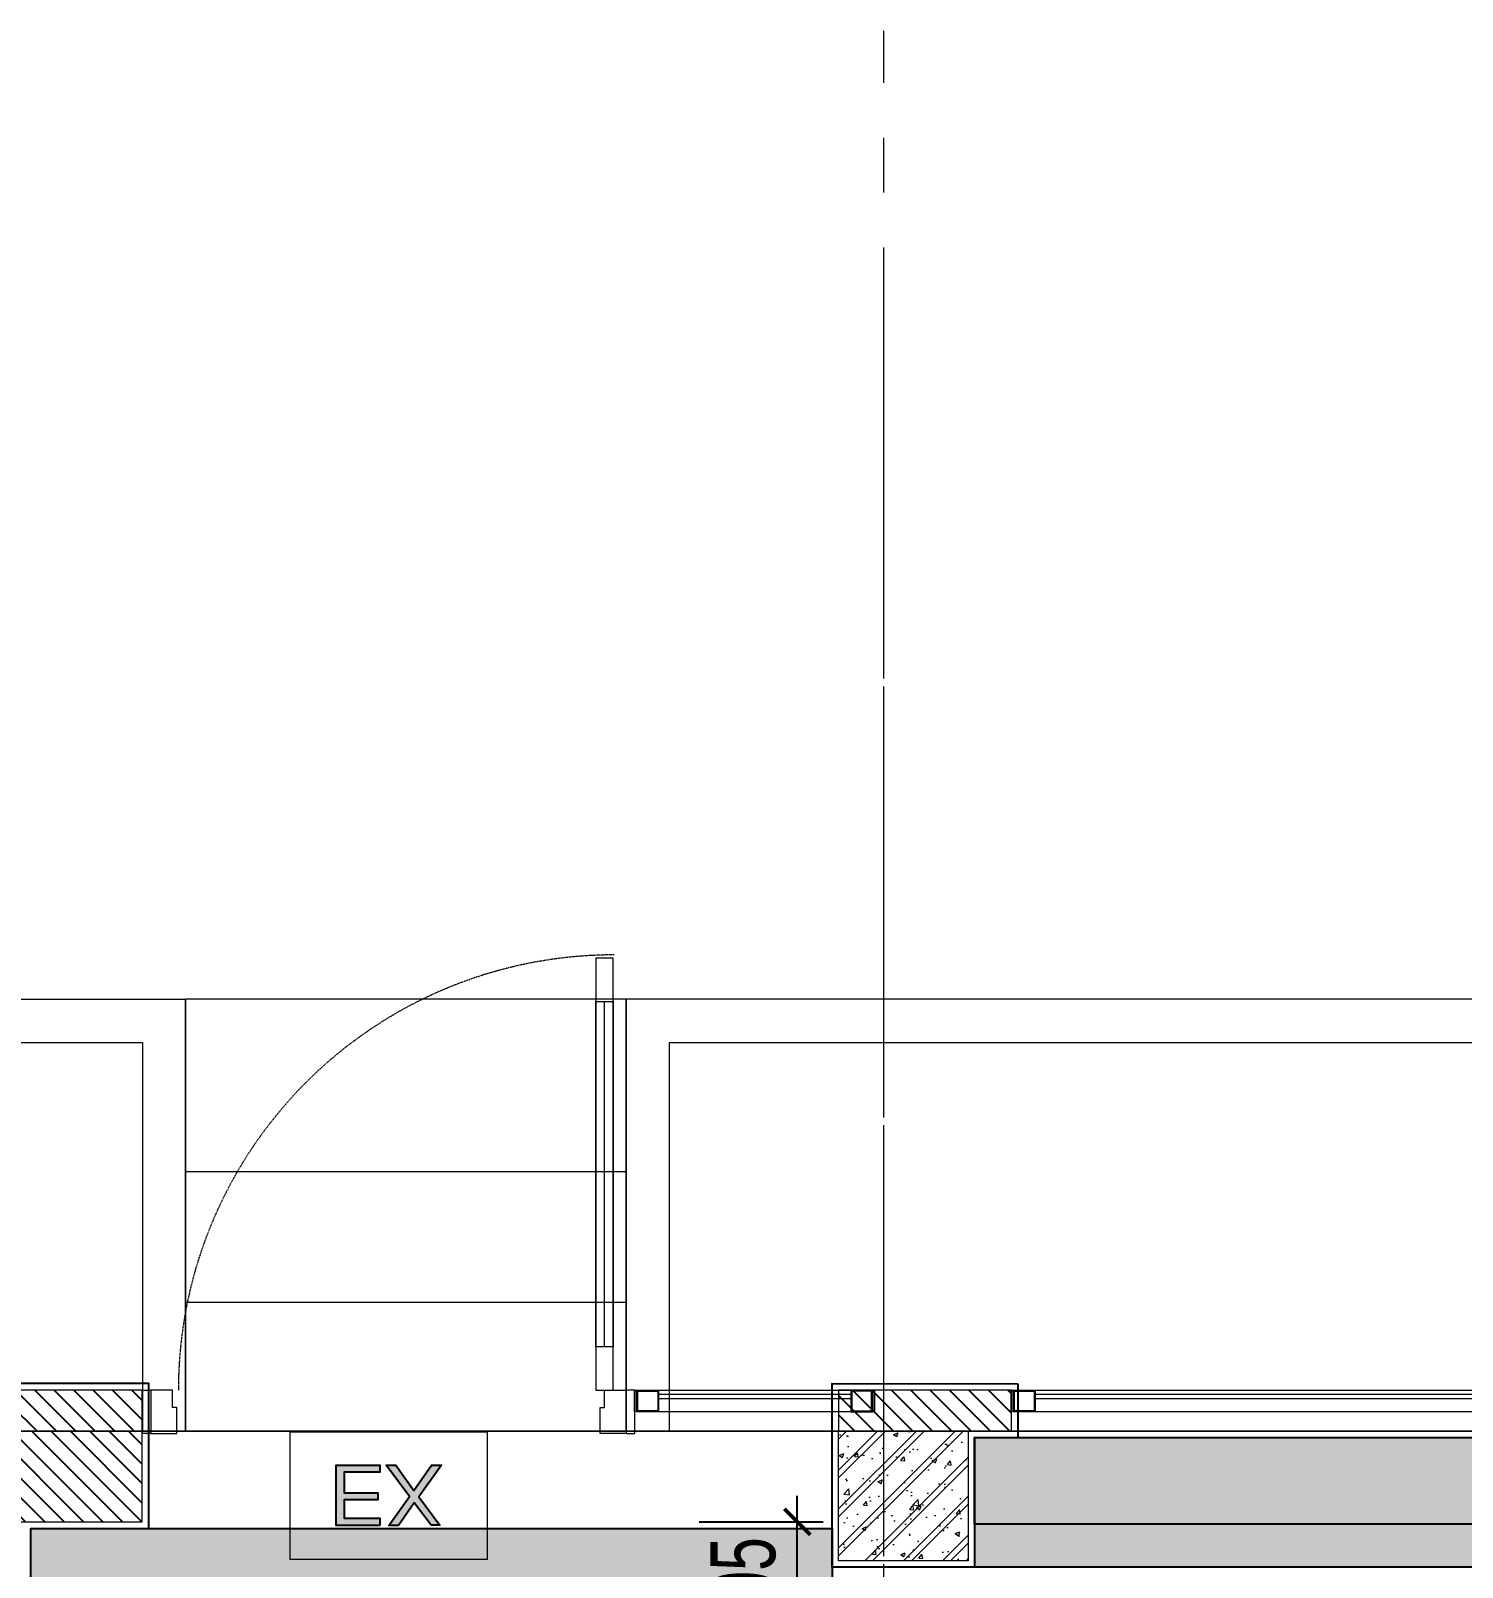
# Model space of a CAD drawing. Header units: millimetres. Extents: x -343543 to 400519, y -115663 to 104219.
# Drawn here: x -248629 to -245315, y 19085 to 22642 of the extents above; entities that cross this region are included whole.
import ezdxf
from ezdxf.xclip import XClip

# ---------------------------------------------------------------- set-up
doc = ezdxf.new("R2010")
doc.units = ezdxf.units.MM
doc.header["$XCLIPFRAME"] = 0
doc.linetypes.add('XREF MAT BANG TUONG XAY$0$01.Xref _MB T1$0$HIDDEN', pattern=[9.525, 6.35, -3.175])
doc.linetypes.add('XREF MAT BANG TUONG XAY$0$CENTER', pattern=[50.8, 31.75, -6.35, 6.35, -6.35])
doc.layers.get('0').update_dxf_attribs({"color": 231, "lineweight": 0})
doc.layers.get('DefPoints').update_dxf_attribs({"color": 191})
for name, color, linetype, lineweight in [('A-CLNG', 157, 'Continuous', 25), ('A-PATT', 252, 'Continuous', 9), ('A-SYMBOLS', 10, 'Continuous', 13), ('E-EX', 3, 'Continuous', 25), ('fix lighting', 2, 'Continuous', 5), ('SME-E-LTG-DIM', 55, 'Continuous', 18), ('XREF MAT BANG TUONG XAY$0$01.Xref _MB T1$0$A-DOOR', 8, 'Continuous', 9), ('XREF MAT BANG TUONG XAY$0$01.Xref _MB T1$0$A-FNSH', 8, 'Continuous', 9), ('XREF MAT BANG TUONG XAY$0$01.Xref _MB T1$0$A-GLAZ', 8, 'Continuous', 13), ('XREF MAT BANG TUONG XAY$0$01.Xref _MB T1$0$A-HIDD-LO', 8, 'XREF MAT BANG TUONG XAY$0$01.Xref _MB T1$0$HIDDEN', 9), ('XREF MAT BANG TUONG XAY$0$01.Xref _MB T1$0$A-LITE', 8, 'Continuous', 9), ('XREF MAT BANG TUONG XAY$0$01.Xref _MB T1$0$A-TEXT', 8, 'Continuous', 25), ('XREF MAT BANG TUONG XAY$0$A-GRID', 8, 'XREF MAT BANG TUONG XAY$0$CENTER', 15), ('XREF MAT BANG TUONG XAY$0$A-WALL-INT', 8, 'Continuous', 9), ('XREF MAT BANG TUONG XAY$0$xref_IKIGAI_Cot$0$A-FNSH', 8, 'Continuous', 9), ('XREF MAT BANG TUONG XAY$0$xref_IKIGAI_Cot$0$A-PATT', 8, 'Continuous', 5)]:
    doc.layers.add(name, color=color, linetype=linetype, lineweight=lineweight)
for name, color, linetype in [('XREF MAT BANG TUONG XAY$0$A-FNSH', 8, 'Continuous'), ('XREF MAT BANG TUONG XAY$0$A-FURN', 8, 'Continuous'), ('XREF MAT BANG TUONG XAY$0$A-PATT', 8, 'Continuous')]:
    doc.layers.add(name, color=color, linetype=linetype)
doc.styles.add('SM-DIMTEXT', font='SME.shx', dxfattribs={"width": 0.7})
doc.dimstyles.new('SDIM-100', dxfattribs={"dimscale": 100, "dimtxt": 2, "dimasz": 0.6, "dimexe": 0.6, "dimexo": 0.2, "dimgap": 0.5, "dimtad": 1, "dimdec": 0, "dimzin": 12, "dimtxsty": 'SM-DIMTEXT', "dimblk": 'ARCHTICK', "dimblk1": 'ARCHTICK', "dimblk2": 'ARCHTICK', "dimcen": 0.12, "dimdle": 0.6, "dimclrd": 7, "dimclre": 8, "dimadec": 0, "dimazin": 3, "dimtfac": 2, "dimtix": 1, "dimtmove": 1, "dimatfit": 3, "dimfxl": 1, "dimtzin": 0, "dimarcsym": 1})

# ---------------------------------------------------------------- blocks, each defined once
blk = doc.blocks.new('*U166')
at = {"color": 8}
blk.add_line((70, 100), (70, 900), dxfattribs=at)
for points in [[(50, 0), (50, 1000), (90, 1000), (90, 0)], [(50, 100), (90, 100), (90, 900), (50, 900)], [(20, -100), (80, -100), (80, -40), (70, -40), (70, 0), (20, 0)], [(1120, -100), (1060, -100), (1060, -40), (1070, -40), (1070, 0), (1120, 0)]]:
    blk.add_lwpolyline(points, close=True, dxfattribs=at)
at = {"layer": 'XREF MAT BANG TUONG XAY$0$01.Xref _MB T1$0$A-FNSH', "color": 8}
for points in [[(20, -100), (0, -100), (0, 0), (20, 0)], [(1120, -100), (1140, -100), (1140, 0), (1120, 0)]]:
    blk.add_lwpolyline(points, close=True, dxfattribs=at)
at = {"layer": 'XREF MAT BANG TUONG XAY$0$01.Xref _MB T1$0$A-HIDD-LO', "color": 8, "ltscale": 0.3}
blk.add_arc((47.5, 0), 1008.3, 360, 90, dxfattribs=at)
blk = doc.blocks.new('XREF MAT BANG TUONG XAY$0$01.Xref _MB T1$0$A$Cfb76151b')
at = {"color": 8}
for points in [[(0, 0), (50, 0), (50, 50), (0, 50)], [(2, 2), (48, 2), (48, 48), (2, 48)]]:
    blk.add_lwpolyline(points, close=True, dxfattribs=at)
blk = doc.blocks.new('XREF MAT BANG TUONG XAY$0$01.Xref _MB T1$0$A$Cc763f58b')
at = {"layer": 'DefPoints', "color": 8}
blk.add_line((5, -50), (5, 0), dxfattribs=at)
at = {"layer": 'XREF MAT BANG TUONG XAY$0$01.Xref _MB T1$0$A-FNSH', "color": 8}
for centre, start, end in [((2.5, 2.3), 222.6903, 317.3097), ((2.5, -52.3), 42.6903, 137.3097)]:
    blk.add_arc(centre, 3.4, start, end, dxfattribs=at)
blk = doc.blocks.new('*U115')
at = {"layer": 'XREF MAT BANG TUONG XAY$0$01.Xref _MB T1$0$A-GLAZ'}
for p, q in [((500, 20), (55, 20)), ((500, 10), (55, 10))]:
    blk.add_line(p, q, dxfattribs=at)
at = {"layer": 'XREF MAT BANG TUONG XAY$0$01.Xref _MB T1$0$A-LITE', "color": 8}
blk.add_lwpolyline([(500, 50), (55, 50), (55, 0), (500, 0)], close=True, dxfattribs=at)
at = {"layer": 'XREF MAT BANG TUONG XAY$0$01.Xref _MB T1$0$A-FNSH', "color": 8, "rotation": 180}
blk.add_blockref('XREF MAT BANG TUONG XAY$0$01.Xref _MB T1$0$A$Cc763f58b', (5, 0), dxfattribs=at)
at = {"layer": 'XREF MAT BANG TUONG XAY$0$01.Xref _MB T1$0$A-FNSH', "color": 8, "xscale": -1, "rotation": 180}
blk.add_blockref('XREF MAT BANG TUONG XAY$0$01.Xref _MB T1$0$A$Cc763f58b', (550, 0), dxfattribs=at)
at = {"layer": 'XREF MAT BANG TUONG XAY$0$01.Xref _MB T1$0$A-GLAZ', "color": 8}
blk.add_blockref('XREF MAT BANG TUONG XAY$0$01.Xref _MB T1$0$A$Cfb76151b', (5, 0), dxfattribs=at)
at = {"layer": 'XREF MAT BANG TUONG XAY$0$01.Xref _MB T1$0$A-GLAZ', "color": 8, "xscale": -1}
blk.add_blockref('XREF MAT BANG TUONG XAY$0$01.Xref _MB T1$0$A$Cfb76151b', (550, 0), dxfattribs=at)
blk = doc.blocks.new('*U116')
at = {"layer": 'XREF MAT BANG TUONG XAY$0$01.Xref _MB T1$0$A-GLAZ'}
for p, q in [((6952.7, 20), (55, 20)), ((6952.7, 10), (55, 10))]:
    blk.add_line(p, q, dxfattribs=at)
at = {"layer": 'XREF MAT BANG TUONG XAY$0$01.Xref _MB T1$0$A-LITE', "color": 8}
blk.add_lwpolyline([(6952.7, 50), (55, 50), (55, 0), (6952.7, 0)], close=True, dxfattribs=at)
at = {"layer": 'XREF MAT BANG TUONG XAY$0$01.Xref _MB T1$0$A-FNSH', "color": 8, "rotation": 180}
blk.add_blockref('XREF MAT BANG TUONG XAY$0$01.Xref _MB T1$0$A$Cc763f58b', (5, 0), dxfattribs=at)
at = {"layer": 'XREF MAT BANG TUONG XAY$0$01.Xref _MB T1$0$A-GLAZ', "color": 8}
blk.add_blockref('XREF MAT BANG TUONG XAY$0$01.Xref _MB T1$0$A$Cfb76151b', (5, 0), dxfattribs=at)
blk = doc.blocks.new('XREF MAT BANG TUONG XAY$0$00.xref_IKIGAI_Truc')
at = {"layer": 'XREF MAT BANG TUONG XAY$0$A-GRID', "color": 8, "ltscale": 20}
for points in [[(16200, -3895), (16200, 22641.7)], [(-2907.5, 19400), (42750, 19400)]]:
    blk.add_lwpolyline(points, dxfattribs=at)
blk = doc.blocks.new('XREF MAT BANG TUONG XAY$0$xref_IKIGAI_Cot')
at = {"layer": 'XREF MAT BANG TUONG XAY$0$xref_IKIGAI_Cot$0$A-PATT'}
h = blk.add_hatch(dxfattribs=at)
h.set_pattern_fill('BT-01', color=8, scale=15, pattern_type=2)
h.set_pattern_definition([(50, (80, 80), (107.58903, -9.41282), [11.25, -123.75]), (355, (80, 80), (-20.8127, 112.8288), [9, -99]), (100.4514, (88.97, 79.22), (86.7764, 103.41593), [9.56103, -105.1713]), (46.1842, (80, 110), (160.08616, -24.82785), [16.875, -185.625]), (96.6356, (93.34, 107.93), (140.1994, 146.1177), [14.3415, -157.757]), (351.1842, (80, 110), (140.1993, 146.1178), [13.5, -148.5]), (21, (95, 102.5), (89.53606, -60.39283), [11.25, -123.75]), (326, (95, 102.5), (36.4973, 108.7725), [9, -99]), (71.4514, (102.46, 97.47), (126.0334, 48.37957), [9.56103, -105.1713]), (37.5, (80, 80), (1.82398, 49.93408), [0, -97.8, 0, -100.5, 0, -99.375]), (7.5, (80, 80), (39.46043, 59.16176), [0, -57.3, 0, -95.55, 0, -37.875]), (327.5, (46.55, 80), (80.073365, -3.38323), [0, -37.5, 0, -117, 0, -155.25]), (317.5, (31.55, 80), (87.47793, 15.01575), [0, -48.75, 0, -77.7, 0, -110.25]), (45, (80, 80), (-45.07806, 45.07806), []), (45, (80, 98.375), (-45.07806, 45.07806), [])])
h.paths.add_polyline_path([(16095, 19400), (16395, 19400), (16395, 19100), (16095, 19100)])
at = {"layer": 'XREF MAT BANG TUONG XAY$0$A-GRID', "color": 8, "ltscale": 20}
for points in [[(16200, -3895), (16200, 22641.7)], [(-2907.5, 19400), (42750, 19400)]]:
    blk.add_lwpolyline(points, dxfattribs=at)
at = {"layer": 'XREF MAT BANG TUONG XAY$0$xref_IKIGAI_Cot$0$A-FNSH', "color": 8}
blk.add_lwpolyline([(16095, 19400), (16395, 19400), (16395, 19100), (16095, 19100)], close=True, dxfattribs=at)
blk = doc.blocks.new('*U234')
at = {"layer": 'XREF MAT BANG TUONG XAY$0$A-PATT'}
h = blk.add_hatch(dxfattribs=at)
h.set_pattern_fill('ANSI31', color=8, scale=10)
h.set_pattern_definition([(45, (35846.79, -11178.564), (-22.45064, 22.45064), [])])
h.paths.add_polyline_path([(-38.7, 47.5), (361.3, 47.5), (361.3, -47.5), (-38.7, -47.5)])
at = {"layer": 'XREF MAT BANG TUONG XAY$0$A-WALL-INT', "color": 8}
blk.add_lwpolyline([(-38.7, 47.5), (361.3, 47.5), (361.3, -47.5), (-38.7, -47.5)], close=True, dxfattribs=at)
blk = doc.blocks.new('*U232')
at = {"layer": 'XREF MAT BANG TUONG XAY$0$A-PATT'}
h = blk.add_hatch(dxfattribs=at)
h.set_pattern_fill('ANSI31', color=8, scale=10)
h.set_pattern_definition([(45, (41235.113, -11293.564), (-22.45064, 22.45064), [])])
h.paths.add_polyline_path([(-38.7, 47.5), (5749.6, 47.5), (5749.6, -162.5), (-38.7, -162.5)])
at = {"layer": 'XREF MAT BANG TUONG XAY$0$A-WALL-INT', "color": 8}
blk.add_lwpolyline([(-38.7, 47.5), (5749.6, 47.5), (5749.6, -162.5), (-38.7, -162.5)], close=True, dxfattribs=at)
blk = doc.blocks.new('*U233')
at = {"layer": 'XREF MAT BANG TUONG XAY$0$A-PATT'}
h = blk.add_hatch(dxfattribs=at)
h.set_pattern_fill('ANSI31', color=8, scale=10)
h.set_pattern_definition([(45, (35750.103, -11178.564), (-22.45064, 22.45064), [])])
h.paths.add_polyline_path([(-38.7, 47.5), (264.6, 47.5), (264.6, -47.5), (-38.7, -47.5)])
at = {"layer": 'XREF MAT BANG TUONG XAY$0$A-WALL-INT', "color": 8}
blk.add_lwpolyline([(-38.7, 47.5), (264.6, 47.5), (264.6, -47.5), (-38.7, -47.5)], close=True, dxfattribs=at)
blk = doc.blocks.new('01.Xref _MB T1')
at = {"color": 8}
blk.add_lwpolyline([(39999.98286, 2999.99997), (40000.00012, 19400), (-0.00011, 19399.99891), (0.00011, 2999.99997), (8394.99073, 2999.9999), (8394.99073, -99.99996), (31605.0109, -99.99952), (31605.0109, 3000.00035)], close=True, dxfattribs=at)
at = {"layer": 'XREF MAT BANG TUONG XAY$0$01.Xref _MB T1$0$A-FNSH', "color": 8}
for points in [[(8394.99073, 1999.99999), (-1000, 1999.99998), (-1000.00012, 20399.99968), (14583.31301, 20400.0078)], [(14583.31333, 19399.99994), (14583.31301, 20400.0078)], [(15703.31324, 19400.00844), (15703.31324, 20300.0085), (24276.68633, 20300.01291), (24276.68661, 19494.99925), (24376.68689, 19494.99925), (24376.68627, 20400.01296), (15603.31324, 20400.00844)], [(-899.99999, 5519.99987), (-900.00012, 20299.99973), (14483.31306, 20300.00774), (14483.31333, 19400)], [(14586.62786, 19399.99994), (24376.68659, 19399.99984)]]:
    blk.add_lwpolyline(points, dxfattribs=at)
for points in [[(14583.31333, 19399.99994), (15603.31324, 19399.99999), (15603.31324, 20400.00814), (14583.31333, 20400.00809)], [(15603.31324, 20000.00844), (14583.31317, 20000.00839), (14583.31317, 19698.5039), (15603.31324, 19698.50395)]]:
    blk.add_lwpolyline(points, close=True, dxfattribs=at)
at = {"layer": 'XREF MAT BANG TUONG XAY$0$01.Xref _MB T1$0$A-FNSH', "color": 8, "elevation": 0}
blk.add_lwpolyline([(15603.31324, 20400.00785), (15603.31324, 19400.00844)], dxfattribs=at)
at = {"layer": 'XREF MAT BANG TUONG XAY$0$A-FNSH', "color": 8}
blk.add_lwpolyline([(14100, 11314.99999), (14224.99994, 11314.99999), (14225.00005, 14590), (14754.99993, 14590), (14754.99993, 14715.0002), (14225.00265, 14714.99978), (14224.99735, 19174.99957), (14498.31324, 19174.99872), (14498.31323, 19509.9993), (14165.00007, 19509.9993)], dxfattribs=at)
blk.add_lwpolyline([(16509.9828, 19509.50287), (16509.9828, 19384.50363), (16409.99097, 19384.99945), (16409.99023, 19085.0002), (16079.99027, 19085.00102), (16079.99027, 19509.99934)], close=True, dxfattribs=at)
at = {"layer": 'XREF MAT BANG TUONG XAY$0$A-FURN', "color": 8}
blk.add_lwpolyline([(16409.99097, 19384.99945), (23589.99225, 19384.99945), (23589.99225, 19184.99945), (16409.99097, 19184.99945)], close=True, dxfattribs=at)
at = {"color": 8}
blk.add_blockref('XREF MAT BANG TUONG XAY$0$00.xref_IKIGAI_Truc', (0.00011, 0), dxfattribs=at)
ref = blk.add_blockref('XREF MAT BANG TUONG XAY$0$xref_IKIGAI_Cot', (-0.00927, -0.00001), dxfattribs=at)
XClip(ref).set_block_clipping_path([(-1610.3425959283, -2225.6693134198), (41829.1295208634, 21555.8819575264)])
at = {"layer": 'XREF MAT BANG TUONG XAY$0$01.Xref _MB T1$0$A-DOOR', "color": 8, "extrusion": (-2.81943e-13, 1.42352e-14, -1), "zscale": -1, "rotation": 3.766684723786588e-05}
blk.add_blockref('*U166', (-15623.3133, 19494.99925, 0), dxfattribs=at)
at = {"layer": 'XREF MAT BANG TUONG XAY$0$01.Xref _MB T1$0$A-TEXT', "color": 8, "xscale": -1, "rotation": 180}
for name, p in [('*U115', (15623.3133, 19494.99925)), ('*U116', (16494.99101, 19495))]:
    blk.add_blockref(name, p, dxfattribs=at)
at = {"layer": 'XREF MAT BANG TUONG XAY$0$A-FURN', "color": 8, "xscale": -1, "rotation": 180}
for name, p in [('*U233', (14218.69838, 19447.5)), ('*U234', (16133.68932, 19447.49526)), ('*U232', (8733.68861, 19237.49914))]:
    blk.add_blockref(name, p, dxfattribs=at)
blk = doc.blocks.new('_ArchTick')
at = {"color": 0, "linetype": 'ByBlock', "const_width": 0.15}
blk.add_lwpolyline([(-0.5, -0.5), (0.5, 0.5)], dxfattribs=at)
blk = doc.blocks.new('*D1106')
at = {"layer": 'DefPoints', "color": 0, "transparency": 16777216}
for p in [(-247101.5, 19190), (-246854.5, 19190), (-247101.5, 18885)]:
    blk.add_point(p, dxfattribs=at)
at = {"layer": 'SME-E-LTG-DIM', "color": 7, "lineweight": -2, "transparency": 16777216}
for p, q in [((-246854.5, 19190), (-246854.5, 19250)), ((-246854.5, 18885), (-246854.5, 19190)), ((-246854.5, 18885), (-246854.5, 18825))]:
    blk.add_line(p, q, dxfattribs=at)
at = {"layer": 'SME-E-LTG-DIM', "color": 8, "lineweight": -2, "transparency": 16777216}
for p, q in [((-247081.5, 19190), (-246794.5, 19190)), ((-247081.5, 18885), (-246794.5, 18885))]:
    blk.add_line(p, q, dxfattribs=at)
at = {"layer": 'SME-E-LTG-DIM', "color": 7, "lineweight": -2, "transparency": 16777216, "xscale": 60, "yscale": 60, "zscale": 60}
for p, rotation in [((-246854.5, 19190), 270), ((-246854.5, 18885), 90)]:
    blk.add_blockref('_ArchTick', p, dxfattribs=dict(at, rotation=rotation))
at = {"layer": 'SME-E-LTG-DIM', "color": 0, "transparency": 16777216, "insert": (-246979.5, 19037.5), "char_height": 150, "attachment_point": 5, "rotation": 90, "style": 'SM-DIMTEXT'}
blk.add_mtext('305', dxfattribs=at)
blk = doc.blocks.new('KH VIDIFI NHA XE_dwg_KH VIDIFI NHA XE_dwg_INNO_E_ĐÈN_EXIT THOÁT HIỂM1 - ELC_EmergencyExit-1904534-MẶT BẰNG ĐÈN EXIT_ SỰ CỐ TẦNG HẦM-2156726-DANH MỤC KÝ HIỆU SỬ DỤNG TRONG BẢN VẼ-2855094-KÍ HIỆU BẢN VẼ')
h = blk.add_hatch(color=256)
h.paths.add_polyline_path([(-75.1, 122.5), (-0.9, 122.5), (-0.9, 110.4), (-61.5, 110.4), (-61.5, 78.8), (-4.8, 78.8), (-4.8, 66.9), (-61.6, 66.9), (-61.6, 31.8), (-0.9, 31.8), (-0.9, 19.8), (-75.1, 19.8)], flags=0)
h.paths.add_polyline_path([(30.4, 122.5), (57.3, 84.1), (86.1, 122.3), (100.8, 122.3), (65.1, 73.9), (103.8, 19.8), (87, 19.8), (56.8, 63), (25.9, 19.8), (9.6, 19.8), (49.3, 73.4), (14.3, 122.5)], flags=0)
at = {"lineweight": 15, "flags": 128}
blk.add_lwpolyline([(181.7, 180.1), (181.7, -35.9), (-154.3, -35.9), (-154.3, 180.1)], close=True, dxfattribs=at)
at = {"flags": 128}
for points in [[(-0.9, 122.5), (-75.1, 122.5), (-75.1, 19.8), (-0.9, 19.8), (-0.9, 31.8), (-61.6, 31.8), (-61.6, 66.9), (-4.8, 66.9), (-4.8, 78.8), (-61.5, 78.8), (-61.5, 110.4), (-0.9, 110.4)], [(30.4, 122.5), (14.3, 122.5), (49.3, 73.4), (9.6, 19.8), (25.9, 19.8), (56.8, 63), (87, 19.8), (103.8, 19.8), (65.1, 73.9), (100.8, 122.3), (86.1, 122.3), (57.3, 84.1)]]:
    blk.add_lwpolyline(points, close=True, dxfattribs=at)
blk = doc.blocks.new('Exit su co')
at = {"layer": 'E-EX', "extrusion": (0, 0, -1), "xscale": 1.36125, "yscale": 1.36125, "zscale": 1.36125, "rotation": 180}
blk.add_blockref('KH VIDIFI NHA XE_dwg_KH VIDIFI NHA XE_dwg_INNO_E_ĐÈN_EXIT THOÁT HIỂM1 - ELC_EmergencyExit-1904534-MẶT BẰNG ĐÈN EXIT_ SỰ CỐ TẦNG HẦM-2156726-DANH MỤC KÝ HIỆU SỬ DỤNG TRONG BẢN VẼ-2855094-KÍ HIỆU BẢN VẼ', (-15034.6, 19351.1), dxfattribs=at)

msp = doc.modelspace()

# ---------------------------------------------------------------- block references
at = {"layer": 'A-SYMBOLS'}
msp.add_blockref('01.Xref _MB T1', (-262854, 0), dxfattribs=at)

# ---------------------------------------------------------------- next in the draw order: hatches: boundary and pattern name
at = {"layer": 'A-PATT'}
h = msp.add_hatch(dxfattribs=at)
h.set_pattern_fill('DOTS', color=256, scale=25)
h.set_pattern_definition([(0, (-262854.025, -1e-05), (19.84375, 39.6875), [0, -39.6875])])
h.paths.add_polyline_path([(-248629, 19175), (-246774, 19175), (-246774, 15115), (-238934, 15115), (-238934, 19175), (-237079, 19175), (-237079, 14715), (-248629, 14715)])
h.paths.add_polyline_path([(-246444, 19385), (-239264, 19385), (-239264, 19085), (-246444, 19085)])

# ---------------------------------------------------------------- next in the draw order: linework, layer by layer
at = {"layer": 'A-CLNG', "color": 251}
for points in [[(-246444, 19385), (-239264, 19385), (-239264, 19085), (-246444, 19085)], [(-248629, 19175), (-246774, 19175), (-246774, 15115), (-238934, 15115), (-238934, 19175), (-237079, 19175), (-237079, 14715), (-248629, 14715)]]:
    msp.add_lwpolyline(points, close=True, dxfattribs=at)

# ---------------------------------------------------------------- next in the draw order: block references
at = {"layer": 'fix lighting'}
msp.add_blockref('Exit su co', (-262854, -2.5), dxfattribs=at)

# ---------------------------------------------------------------- next in the draw order: dimensions: what is measured, and where the dimension line sits
at = {"layer": 'SME-E-LTG-DIM'}
dim = msp.add_linear_dim(base=(-246854.5, 19190), p1=(-247101.5, 18885), p2=(-247101.5, 19190), angle=90, dimstyle='SDIM-100', override={"dimtxt": 1.5, "dimtfill": 0}, dxfattribs=at)
dim.commit()
dim.dimension.update_dxf_attribs({"geometry": '*D1106', "text_midpoint": (-246979.5, 19037.5)})

doc.saveas('drawing.dxf')
